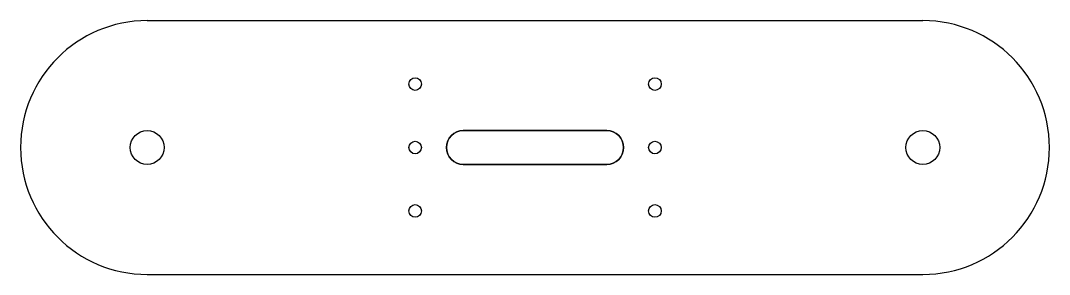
# Model space of a CAD drawing. Header units: millimetres. Extents: x 2582 to 2704, y 1456 to 1486.
import ezdxf

# ---------------------------------------------------------------- set-up
doc = ezdxf.new("R2010")
doc.units = ezdxf.units.MM

msp = doc.modelspace()

# ---------------------------------------------------------------- linework, layer by layer
for p, q in [((2597.33, 1485.7), (2689.23, 1485.7)), ((2597.32, 1455.7), (2689.23, 1455.7))]:
    msp.add_line(p, q)
for points in [[(2651.78, 1472.7), (2634.78, 1472.7, 1), (2634.78, 1468.7)], [(2651.78, 1468.7), (2634.78, 1468.7, -1), (2634.78, 1472.7)], [(2634.78, 1468.7), (2651.78, 1468.7, 1), (2651.78, 1472.7)], [(2634.78, 1472.7), (2651.78, 1472.7, -1), (2651.78, 1468.7)]]:
    msp.add_lwpolyline(points, format="xyb")
for centre, radius in [((2629.08, 1478.2), 0.75), ((2629.08, 1478.2), 0.75), ((2657.48, 1478.2), 0.75), ((2657.48, 1478.2), 0.75), ((2597.33, 1470.7), 2), ((2689.23, 1470.7), 2), ((2629.08, 1470.7), 0.75), ((2629.08, 1470.7), 0.75), ((2657.48, 1470.7), 0.75), ((2657.48, 1470.7), 0.75), ((2629.08, 1463.2), 0.75), ((2629.08, 1463.2), 0.75), ((2657.48, 1463.2), 0.75), ((2657.48, 1463.2), 0.75)]:
    msp.add_circle(centre, radius)
for centre, start, end in [((2597.33, 1470.7), 90, 270), ((2689.23, 1470.7), 270, 90)]:
    msp.add_arc(centre, 15, start, end)

doc.saveas('drawing.dxf')
